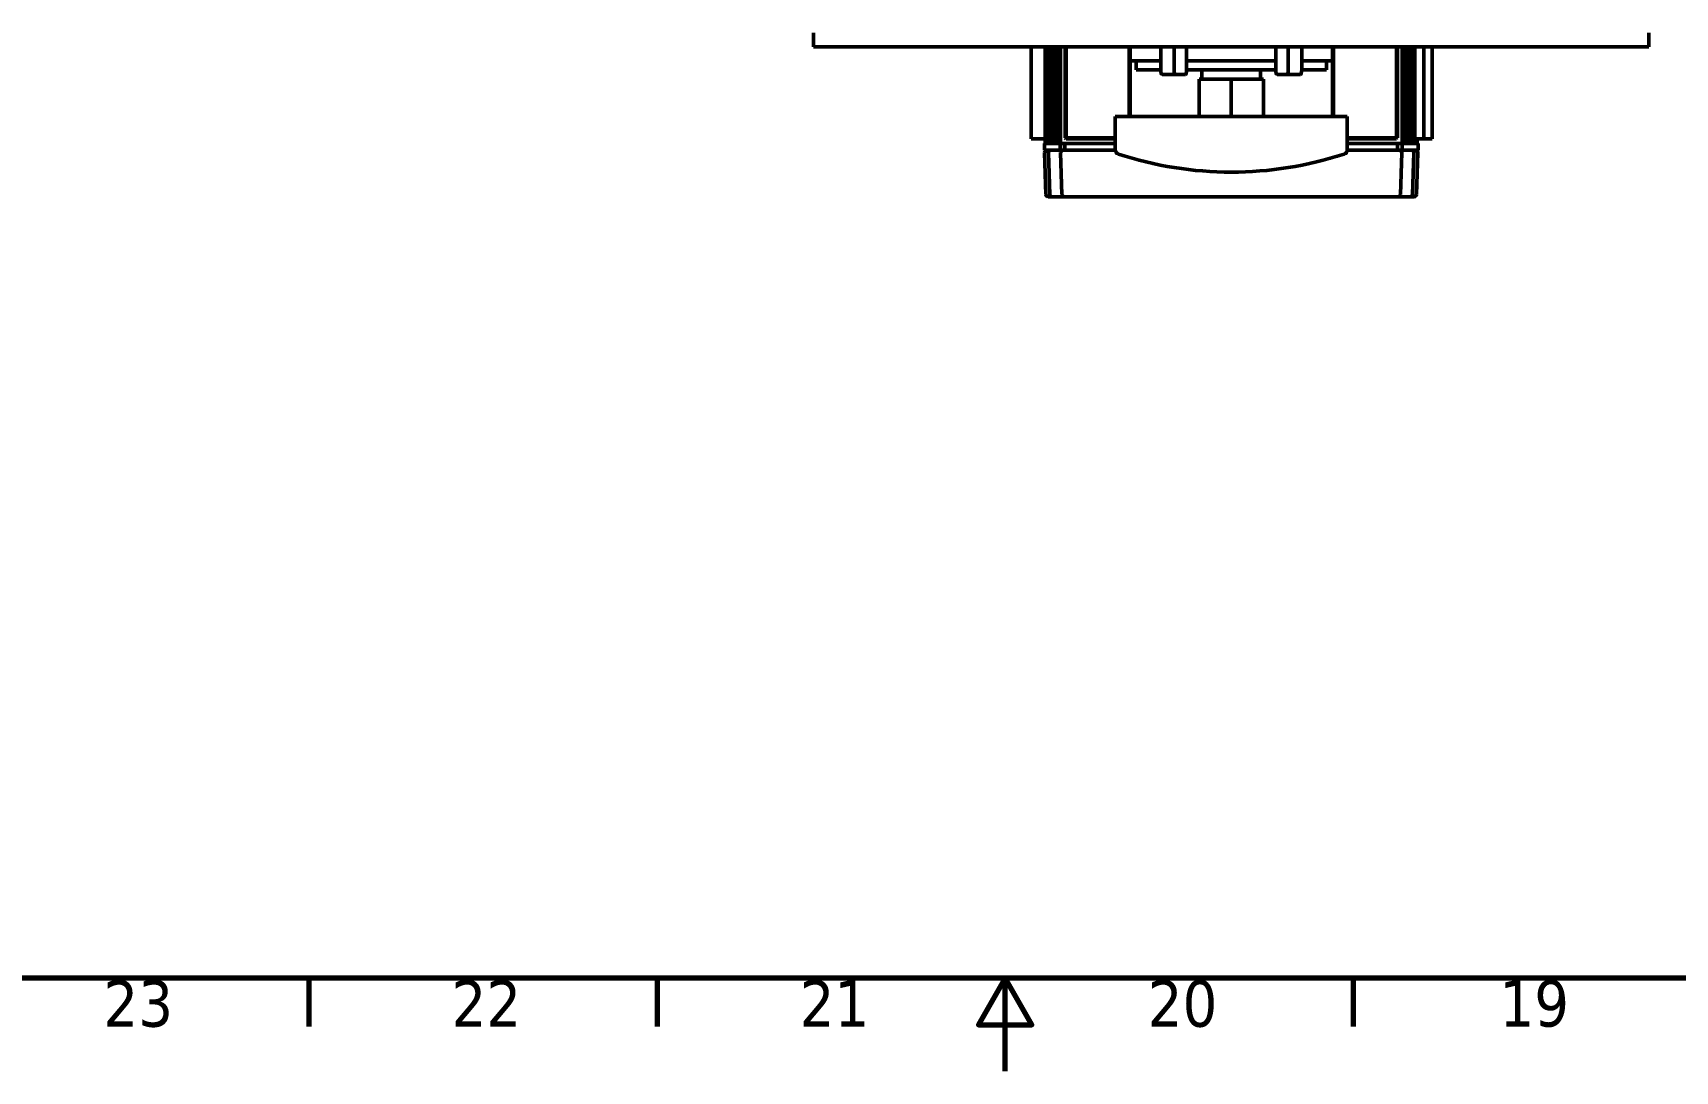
# Model space of a CAD drawing. Header units: millimetres. Extents: x 0 to 3000, y 0 to 3000.
# Drawn here: x 1290.5 to 1644.4, y 0 to 223.7 of the extents above; entities that cross this region are included whole.
import ezdxf

# ---------------------------------------------------------------- set-up
doc = ezdxf.new("R2010")
doc.units = ezdxf.units.MM
doc.layers.add('Border (ANSI)', color=7, linetype='Continuous', lineweight=70)
doc.layers.add('Visible (ANSI)', color=7, linetype='Continuous', lineweight=50)
doc.styles.add('Note Text (ANSI)', font='tahoma.ttf')

# ---------------------------------------------------------------- blocks, each defined once
blk = doc.blocks.new('Borders Default Border')
at = {"layer": 'Border (ANSI)'}
for p, q in [((1350, 20), (1350, 9.6)), ((1425, 20), (1425, 9.6)), ((1575, 20), (1575, 9.6))]:
    blk.add_line(p, q, dxfattribs=at)
at = {"layer": 'Border (ANSI)', "flags": 128}
for points in [[(20, 20), (20, 2980), (2980, 2980), (2980, 20), (20, 20)], [(1500, 0), (1500, 20), (1494.23, 10), (1505.77, 10), (1500, 20)]]:
    blk.add_lwpolyline(points, dxfattribs=at)
at = {"layer": 'Border (ANSI)', "char_height": 10, "attachment_point": 7, "style": 'Note Text (ANSI)'}
for s, insert in [('23', (1305.72, 9.39)), ('22', (1380.72, 9.6)), ('21', (1455.72, 9.6)), ('20', (1530.72, 9.39)), ('19', (1606.49, 9.41))]:
    blk.add_mtext(s, dxfattribs=dict(at, insert=insert))

msp = doc.modelspace()

# ---------------------------------------------------------------- linework, layer by layer
at = {"layer": 'Visible (ANSI)'}
for p, q in [((1458.7168, 220.667), (1458.7168, 223.667)), ((1638.7168, 223.667), (1638.7168, 220.667)), ((1638.7168, 220.667), (1458.7168, 220.667)), ((1505.5945, 200.867), (1505.5945, 220.667)), ((1508.6399, 220.667), (1508.6399, 199.867)), ((1508.677, 220.667), (1508.677, 199.867)), ((1508.7696, 220.667), (1508.7696, 199.867)), ((1508.9183, 220.667), (1508.9183, 199.867)), ((1509.123, 220.667), (1509.123, 199.867)), ((1509.3838, 220.667), (1509.3838, 199.867)), ((1509.7006, 220.667), (1509.7006, 199.867)), ((1510.0734, 220.667), (1510.0734, 199.867)), ((1510.502, 220.667), (1510.502, 199.867)), ((1510.9911, 220.667), (1510.9911, 199.867)), ((1511.6068, 220.667), (1511.6068, 199.867)), ((1511.9172, 199.867), (1511.9172, 220.667)), ((1512.9168, 201.067), (1512.9168, 220.667)), ((1513.1168, 201.067), (1513.1168, 220.667)), ((1526.7168, 220.667), (1526.7168, 205.667)), ((1526.9168, 220.667), (1526.9168, 205.667)), ((1533.5403, 220.667), (1533.5403, 215.667)), ((1536.4309, 215.667), (1536.4309, 220.667)), ((1539.1073, 215.667), (1539.1073, 220.667)), ((1558.3262, 215.667), (1558.3262, 220.667)), ((1561.0027, 215.667), (1561.0027, 220.667)), ((1563.8932, 215.667), (1563.8932, 220.667)), ((1570.5168, 205.667), (1570.5168, 220.667)), ((1570.7168, 205.667), (1570.7168, 220.667)), ((1584.3168, 220.667), (1584.3168, 201.067)), ((1584.5168, 220.667), (1584.5168, 201.067)), ((1585.5164, 220.667), (1585.5164, 199.867)), ((1585.8267, 199.867), (1585.8267, 220.667)), ((1586.4425, 199.867), (1586.4425, 220.667)), ((1586.9315, 199.867), (1586.9315, 220.667)), ((1587.3602, 199.867), (1587.3602, 220.667)), ((1587.7329, 199.867), (1587.7329, 220.667)), ((1588.0497, 199.867), (1588.0497, 220.667)), ((1588.2715, 200.867), (1588.2715, 220.667)), ((1590.2218, 220.667), (1590.2218, 200.867)), ((1592.0391, 200.867), (1592.0391, 220.667)), ((1526.9168, 217.667), (1528.2168, 217.667)), ((1528.2168, 215.667), (1528.2168, 217.667)), ((1528.2168, 217.667), (1528.5697, 217.667)), ((1533.5403, 217.667), (1528.5697, 217.667)), ((1539.1073, 217.667), (1558.3262, 217.667)), ((1558.3262, 217.667), (1539.1073, 217.667)), ((1568.8638, 217.667), (1563.8932, 217.667)), ((1568.8638, 217.667), (1569.2168, 217.667)), ((1569.2168, 217.667), (1570.5168, 217.667)), ((1569.2168, 217.667), (1569.2168, 215.667)), ((1528.5697, 215.667), (1528.2168, 215.667)), ((1528.5697, 215.667), (1533.5403, 215.667)), ((1533.808, 214.667), (1536.6985, 214.667)), ((1536.6985, 214.667), (1538.8397, 214.667)), ((1558.3262, 215.667), (1539.1073, 215.667)), ((1548.7168, 213.667), (1541.7886, 213.667)), ((1541.7886, 213.667), (1541.7886, 205.667)), ((1542.3868, 213.667), (1542.3868, 215.667)), ((1555.645, 213.667), (1548.7168, 213.667)), ((1548.7168, 213.667), (1548.7168, 205.667)), ((1555.0201, 215.667), (1555.0201, 213.667)), ((1555.645, 213.667), (1555.645, 205.667)), ((1558.5939, 214.667), (1560.735, 214.667)), ((1560.735, 214.667), (1563.6256, 214.667)), ((1563.8932, 215.667), (1568.8638, 215.667)), ((1569.2168, 215.667), (1568.8638, 215.667)), ((1523.7168, 205.667), (1526.6309, 205.667)), ((1523.7168, 205.667), (1523.7168, 205.667)), ((1523.7168, 198.5054), (1523.7168, 205.667)), ((1532.1863, 205.667), (1526.6309, 205.667)), ((1544.0536, 205.667), (1532.1863, 205.667)), ((1545.1318, 205.667), (1544.0536, 205.667)), ((1545.1318, 205.667), (1548.6574, 205.667)), ((1548.7761, 205.667), (1548.6574, 205.667)), ((1548.7761, 205.667), (1552.3018, 205.667)), ((1553.3799, 205.667), (1552.3018, 205.667)), ((1565.2473, 205.667), (1553.3799, 205.667)), ((1570.8026, 205.667), (1565.2473, 205.667)), ((1570.8026, 205.667), (1573.7167, 205.667)), ((1573.7168, 205.667), (1573.7167, 205.667)), ((1573.7168, 198.5054), (1573.7168, 205.667)), ((1507.6587, 200.867), (1505.5945, 200.867)), ((1508.6399, 200.867), (1507.6587, 200.867)), ((1508.4617, 199.867), (1511.5878, 199.867)), ((1508.4617, 199.867), (1508.4617, 198.367)), ((1511.5878, 198.367), (1508.4617, 198.367)), ((1511.6378, 199.867), (1511.5878, 199.867)), ((1511.5878, 198.367), (1511.6378, 198.367)), ((1511.8845, 199.867), (1511.6378, 199.867)), ((1511.6378, 198.367), (1511.8845, 198.367)), ((1511.9172, 199.867), (1511.8845, 199.867)), ((1511.8845, 199.867), (1511.8845, 198.367)), ((1511.8845, 198.367), (1511.9173, 198.367)), ((1512.1291, 199.867), (1511.9172, 199.867)), ((1511.9173, 198.367), (1511.9173, 199.867)), ((1512.4349, 198.367), (1511.9173, 198.367)), ((1512.1291, 199.867), (1512.8878, 199.867)), ((1512.8878, 199.867), (1523.7168, 199.867)), ((1512.8878, 199.867), (1512.8878, 198.367)), ((1512.9168, 201.067), (1513.0168, 200.967)), ((1512.9172, 199.867), (1523.7168, 199.867)), ((1513.0168, 200.967), (1513.1168, 201.067)), ((1513.0168, 200.967), (1513.1168, 200.867)), ((1523.7168, 201.067), (1513.1168, 201.067)), ((1523.7168, 200.867), (1513.1168, 200.867)), ((1513.2155, 198.367), (1523.7264, 198.367)), ((1573.7071, 198.367), (1584.2089, 198.367)), ((1584.3168, 201.067), (1573.7168, 201.067)), ((1584.3168, 200.867), (1573.7168, 200.867)), ((1573.7168, 199.867), (1584.5164, 199.867)), ((1573.7168, 199.867), (1584.5369, 199.867)), ((1584.3168, 201.067), (1584.4168, 200.967)), ((1584.4168, 200.967), (1584.3168, 200.867)), ((1584.4168, 200.967), (1584.5168, 201.067)), ((1584.5369, 199.867), (1584.559, 199.867)), ((1584.5369, 198.367), (1584.5369, 199.867)), ((1585.5164, 199.867), (1584.559, 199.867)), ((1585.5073, 198.367), (1584.9894, 198.367)), ((1585.5073, 199.867), (1585.5073, 198.367)), ((1585.5073, 198.367), (1585.5401, 198.367)), ((1585.5401, 199.867), (1585.5164, 199.867)), ((1585.7869, 199.867), (1585.5401, 199.867)), ((1585.5401, 199.867), (1585.5401, 198.367)), ((1585.5401, 198.367), (1585.7869, 198.367)), ((1585.8369, 199.867), (1585.7869, 199.867)), ((1585.7869, 198.367), (1585.8369, 198.367)), ((1585.8369, 199.867), (1588.9629, 199.867)), ((1588.9629, 198.367), (1585.8369, 198.367)), ((1590.2218, 200.867), (1588.2715, 200.867)), ((1588.3105, 199.867), (1588.3105, 200.867)), ((1588.5152, 199.867), (1588.5152, 200.867)), ((1588.6639, 199.867), (1588.6639, 200.867)), ((1588.7565, 199.867), (1588.7565, 200.867)), ((1588.7936, 200.867), (1588.7936, 199.867)), ((1588.9629, 199.867), (1588.9629, 198.367)), ((1592.0391, 200.867), (1590.2218, 200.867)), ((1508.7995, 188.8495), (1508.4852, 197.8495)), ((1509.6472, 188.8495), (1509.3351, 197.8495)), ((1511.9352, 197.8495), (1512.2495, 188.8495)), ((1585.1748, 188.8495), (1585.4891, 197.8495)), ((1587.7772, 188.8495), (1588.0892, 197.8495)), ((1588.6249, 188.8495), (1588.9392, 197.8495)), ((1510.1433, 188.367), (1509.2991, 188.367)), ((1510.1433, 188.367), (1512.4904, 188.367)), ((1512.4904, 188.367), (1512.7492, 188.367)), ((1579.3176, 188.367), (1518.1067, 188.367)), ((1584.934, 188.367), (1587.2811, 188.367)), ((1588.1252, 188.367), (1587.2811, 188.367))]:
    msp.add_line(p, q, dxfattribs=at)
for centre, radius, start, end in [((1508.9849, 197.867), 0.5, 90, 182), ((1512.4349, 197.867), 0.5, 90, 182.000256), ((1524.7168, 198.5054), 1, 180, 251.826481), ((1572.7168, 198.5054), 1, 288.173519, 0), ((1584.9894, 197.867), 0.5, 357.999461, 90), ((1588.4395, 197.867), 0.5, 358, 90), ((1548.7168, 271.6157), 77.9488, 251.826481, 288.173519), ((1509.2991, 188.867), 0.5, 182, 270), ((1512.7492, 188.867), 0.5, 182.000003, 270), ((1584.6751, 188.867), 0.5, 270, 357.999965), ((1588.1252, 188.867), 0.5, 270, 358)]:
    msp.add_arc(centre, radius, start, end, dxfattribs=at)
for centre, start_param, end_param in [((1533.808, 215.667), 4.71238898, 6.28318531), ((1536.6985, 215.667), 4.71238898, 6.28318531), ((1538.8397, 215.667), 0, 1.57079633), ((1558.5939, 215.667), 4.71238898, 6.28318531), ((1560.735, 215.667), 0, 1.57079633), ((1563.6256, 215.667), 0, 1.57079633)]:
    msp.add_ellipse(centre, major_axis=(0, -1), ratio=0.26764386, start_param=start_param, end_param=end_param, dxfattribs=at)
for points, knots in [([(1509.8312, 198.367), (1509.8302, 198.367), (1509.8292, 198.367), (1509.7623, 198.3665), (1509.6972, 198.3529), (1509.5772, 198.3014), (1509.5233, 198.2645), (1509.4325, 198.1718), (1509.3965, 198.117), (1509.3474, 197.9965), (1509.3348, 197.932), (1509.3348, 197.8611), (1509.3349, 197.8553), (1509.3352, 197.8495)], [-0.1572834595, -0.1572834595, -0.1572834595, -0.1572834595, -0.1569665949, -0.1569665949, -0.1370766663, -0.1370766663, -0.1175406639, -0.1175406639, -0.0980105, -0.0980105, -0.0784832975, -0.0784832975, -0.0767363918, -0.0767363918, -0.0767363918, -0.0767363918]), ([(1513.2155, 198.367), (1513.1413, 198.367), (1513.0717, 198.367), (1513.0056, 198.367), (1512.9899, 198.367), (1512.9745, 198.367), (1512.9592, 198.367), (1512.9046, 198.367), (1512.8524, 198.367), (1512.8043, 198.367), (1512.7822, 198.367), (1512.7609, 198.367), (1512.7406, 198.367), (1512.7043, 198.367), (1512.6711, 198.367), (1512.641, 198.367), (1512.6177, 198.367), (1512.5963, 198.367), (1512.5766, 198.367), (1512.557, 198.367), (1512.5391, 198.367), (1512.5232, 198.367), (1512.5023, 198.367), (1512.4849, 198.367), (1512.4712, 198.367), (1512.4652, 198.367), (1512.4599, 198.367), (1512.4554, 198.367), (1512.4419, 198.367), (1512.435, 198.367), (1512.4349, 198.367)], [0, 0, 0, 0, 0.16173171, 0.16173171, 0.16173171, 0.2, 0.2, 0.2, 0.337062357, 0.337062357, 0.337062357, 0.4, 0.4, 0.4, 0.512844551, 0.512844551, 0.512844551, 0.6, 0.6, 0.6, 0.686560296, 0.686560296, 0.686560296, 0.8, 0.8, 0.8, 0.850091841, 0.850091841, 0.850091841, 0.999999672, 0.999999672, 0.999999672, 0.999999672]), ([(1584.9894, 198.367), (1584.9894, 198.367), (1584.9814, 198.367), (1584.9658, 198.367), (1584.9621, 198.367), (1584.9579, 198.367), (1584.9534, 198.367), (1584.937, 198.367), (1584.9153, 198.367), (1584.8886, 198.367), (1584.8764, 198.367), (1584.8631, 198.367), (1584.8488, 198.367), (1584.8233, 198.367), (1584.7947, 198.367), (1584.7631, 198.367), (1584.7387, 198.367), (1584.7125, 198.367), (1584.6845, 198.367), (1584.6566, 198.367), (1584.6271, 198.367), (1584.5959, 198.367), (1584.5552, 198.367), (1584.5118, 198.367), (1584.4666, 198.367), (1584.4467, 198.367), (1584.4263, 198.367), (1584.4056, 198.367), (1584.3437, 198.367), (1584.2783, 198.367), (1584.2089, 198.367)], [0, 0, 0, 0, 0.16173171, 0.16173171, 0.16173171, 0.2, 0.2, 0.2, 0.337062357, 0.337062357, 0.337062357, 0.4, 0.4, 0.4, 0.512844551, 0.512844551, 0.512844551, 0.6, 0.6, 0.6, 0.686560296, 0.686560296, 0.686560296, 0.8, 0.8, 0.8, 0.850091841, 0.850091841, 0.850091841, 0.999999672, 0.999999672, 0.999999672, 0.999999672]), ([(1588.0892, 197.8495), (1588.0894, 197.8553), (1588.0895, 197.8611), (1588.0895, 197.932), (1588.0769, 197.9965), (1588.0279, 198.117), (1587.9919, 198.1718), (1587.9011, 198.2645), (1587.8471, 198.3014), (1587.7271, 198.3529), (1587.6621, 198.3665), (1587.5952, 198.367), (1587.5942, 198.367), (1587.5931, 198.367)], [-0.0802302071, -0.0802302071, -0.0802302071, -0.0802302071, -0.0784832975, -0.0784832975, -0.0589560949, -0.0589560949, -0.039425931, -0.039425931, -0.0198899287, -0.0198899287, 0, 0, 0.0003168646, 0.0003168646, 0.0003168646, 0.0003168646]), ([(1510.1433, 188.367), (1510.0797, 188.367), (1510.0162, 188.3794), (1509.9573, 188.4034), (1509.8984, 188.4274), (1509.8441, 188.4629), (1509.7984, 188.5073), (1509.7527, 188.5518), (1509.7156, 188.6052), (1509.6898, 188.6636), (1509.664, 188.7221), (1509.6495, 188.7856), (1509.6472, 188.8495)], [0, 0, 0, 0, 0.25, 0.25, 0.25, 0.5, 0.5, 0.5, 0.75, 0.75, 0.75, 0.999999829, 0.999999829, 0.999999829, 0.999999829]), ([(1512.7492, 188.367), (1512.7492, 188.367), (1512.782, 188.367), (1512.8517, 188.367), (1512.91, 188.367), (1512.9943, 188.367), (1513.106, 188.367), (1513.1129, 188.367), (1513.1199, 188.367), (1513.127, 188.367), (1513.2462, 188.367), (1513.3952, 188.367), (1513.5733, 188.367), (1513.5753, 188.367), (1513.5772, 188.367), (1513.5792, 188.367), (1513.7625, 188.367), (1513.9764, 188.367), (1514.217, 188.367), (1514.2225, 188.367), (1514.228, 188.367), (1514.2335, 188.367), (1514.4644, 188.367), (1514.7194, 188.367), (1514.9928, 188.367), (1515.0154, 188.367), (1515.0382, 188.367), (1515.061, 188.367), (1515.326, 188.367), (1515.6074, 188.367), (1515.8993, 188.367), (1515.937, 188.367), (1515.975, 188.367), (1516.0131, 188.367), (1516.3109, 188.367), (1516.6189, 188.367), (1516.9321, 188.367), (1517.3185, 188.367), (1517.7127, 188.367), (1518.1067, 188.367)], [0, 0, 0, 0, 0.136082779, 0.136082779, 0.136082779, 0.25, 0.25, 0.25, 0.257031172, 0.257031172, 0.257031172, 0.375, 0.375, 0.375, 0.376287332, 0.376287332, 0.376287332, 0.497237224, 0.497237224, 0.497237224, 0.5, 0.5, 0.5, 0.615457438, 0.615457438, 0.615457438, 0.625, 0.625, 0.625, 0.735677486, 0.735677486, 0.735677486, 0.75, 0.75, 0.75, 0.86191164, 0.86191164, 0.86191164, 0.999999951, 0.999999951, 0.999999951, 0.999999951]), ([(1579.3176, 188.367), (1579.7059, 188.367), (1580.0944, 188.367), (1580.4754, 188.367), (1580.7943, 188.367), (1581.108, 188.367), (1581.4111, 188.367), (1581.4298, 188.367), (1581.4485, 188.367), (1581.4671, 188.367), (1581.7797, 188.367), (1582.0807, 188.367), (1582.3632, 188.367), (1582.3662, 188.367), (1582.3693, 188.367), (1582.3724, 188.367), (1582.6616, 188.367), (1582.9311, 188.367), (1583.1741, 188.367), (1583.1797, 188.367), (1583.1852, 188.367), (1583.1907, 188.367), (1583.4216, 188.367), (1583.6282, 188.367), (1583.8071, 188.367), (1583.8219, 188.367), (1583.8365, 188.367), (1583.8509, 188.367), (1584.018, 188.367), (1584.1595, 188.367), (1584.2748, 188.367), (1584.2898, 188.367), (1584.3043, 188.367), (1584.3183, 188.367), (1584.4281, 188.367), (1584.5114, 188.367), (1584.5696, 188.367), (1584.6414, 188.367), (1584.6751, 188.367), (1584.6751, 188.367)], [0, 0, 0, 0, 0.136082779, 0.136082779, 0.136082779, 0.25, 0.25, 0.25, 0.257031172, 0.257031172, 0.257031172, 0.375, 0.375, 0.375, 0.376287332, 0.376287332, 0.376287332, 0.497237224, 0.497237224, 0.497237224, 0.5, 0.5, 0.5, 0.615457438, 0.615457438, 0.615457438, 0.625, 0.625, 0.625, 0.735677486, 0.735677486, 0.735677486, 0.75, 0.75, 0.75, 0.86191164, 0.86191164, 0.86191164, 0.999999951, 0.999999951, 0.999999951, 0.999999951]), ([(1584.6751, 188.367), (1584.6751, 188.367), (1584.6801, 188.367), (1584.689, 188.367), (1584.6969, 188.367), (1584.7081, 188.367), (1584.7213, 188.367), (1584.73, 188.367), (1584.7396, 188.367), (1584.75, 188.367), (1584.7538, 188.367), (1584.7578, 188.367), (1584.7619, 188.367), (1584.7757, 188.367), (1584.7908, 188.367), (1584.8074, 188.367), (1584.8239, 188.367), (1584.842, 188.367), (1584.8621, 188.367), (1584.8837, 188.367), (1584.9075, 188.367), (1584.934, 188.367)], [0, 0, 0, 0, 0.201341541, 0.201341541, 0.201341541, 0.382133334, 0.382133334, 0.382133334, 0.5, 0.5, 0.5, 0.544135989, 0.544135989, 0.544135989, 0.692847833, 0.692847833, 0.692847833, 0.840459234, 0.840459234, 0.840459234, 0.999999913, 0.999999913, 0.999999913, 0.999999913]), ([(1587.2811, 188.367), (1587.2821, 188.367), (1587.2832, 188.367), (1587.35, 188.3674), (1587.4151, 188.381), (1587.5351, 188.4325), (1587.5891, 188.4695), (1587.6798, 188.5621), (1587.7158, 188.617), (1587.7627, 188.732), (1587.7751, 188.7904), (1587.7769, 188.8495)], [-0.1572835009, -0.1572835009, -0.1572835009, -0.1572835009, -0.1569666352, -0.1569666352, -0.1370766806, -0.1370766806, -0.1175406716, -0.1175406716, -0.0980105113, -0.0980105113, -0.0802298731, -0.0802298731, -0.0802298731, -0.0802298731])]:
    msp.add_open_spline(points, degree=3, knots=knots, dxfattribs=at)

# ---------------------------------------------------------------- block references
msp.add_blockref('Borders Default Border', (0, 0))

doc.saveas('drawing.dxf')
